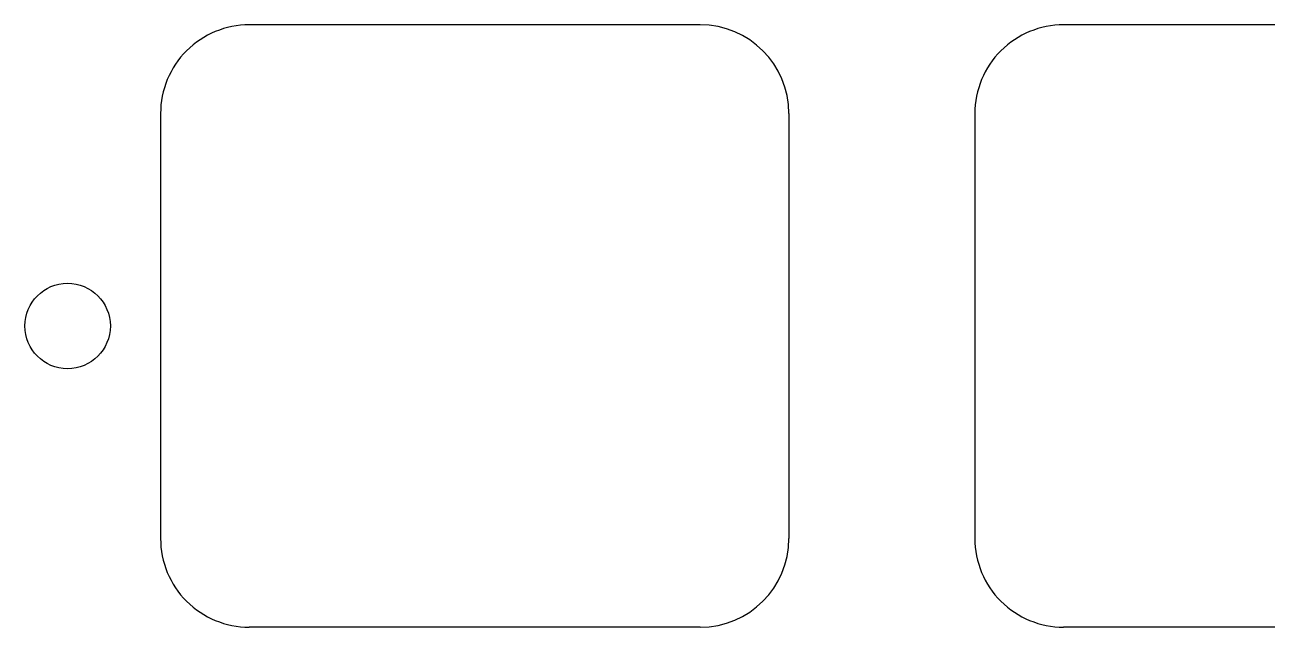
# Model space of a CAD drawing. Header units: millimetres. Extents: x -10 to 277, y -95 to 18.
# Drawn here: x 32.34 to 61.4, y -64.2 to -50.1 of the extents above; entities that cross this region are included whole.
import ezdxf

# ---------------------------------------------------------------- set-up
doc = ezdxf.new("R2010")
doc.units = ezdxf.units.MM
doc.header["$MEASUREMENT"] = 0
doc.layers.add('BLACK', color=7, linetype='CONTINUOUS')
doc.layers.add('Edge.Cuts', color=53, linetype='CONTINUOUS')

msp = doc.modelspace()

# ---------------------------------------------------------------- linework, layer by layer
at = {"layer": 'BLACK'}
msp.add_circle((33.3375, -57.15), 1, dxfattribs=at)
at = {"layer": 'Edge.Cuts', "linetype": 'Continuous'}
for p, q in [((48.1375, -50.1), (37.5875, -50.1)), ((67.1875, -50.1), (56.6375, -50.1)), ((35.5125, -52.175), (35.5125, -62.125)), ((50.2125, -52.175), (50.2125, -62.125)), ((54.5625, -52.175), (54.5625, -62.125)), ((48.1375, -64.2), (37.5875, -64.2)), ((67.1875, -64.2), (56.6375, -64.2))]:
    msp.add_line(p, q, dxfattribs=at)
at = {"layer": 'Edge.Cuts'}
for centre, radius, start, end in [((37.587472, -52.175015), 2.074972, 89.9992269, 179.9995858), ((48.137472, -52.175015), 2.075015, 0.0004142, 89.9992269), ((56.637472, -52.175015), 2.074972, 89.9992269, 179.9995858), ((37.587472, -62.125015), 2.074985, 179.9995858, 270.0007731), ((48.137472, -62.125015), 2.075028, 270.0007731, 0.0004142), ((56.637472, -62.125015), 2.074985, 179.9995858, 270.0007731)]:
    msp.add_arc(centre, radius, start, end, dxfattribs=at)

doc.saveas('drawing.dxf')
